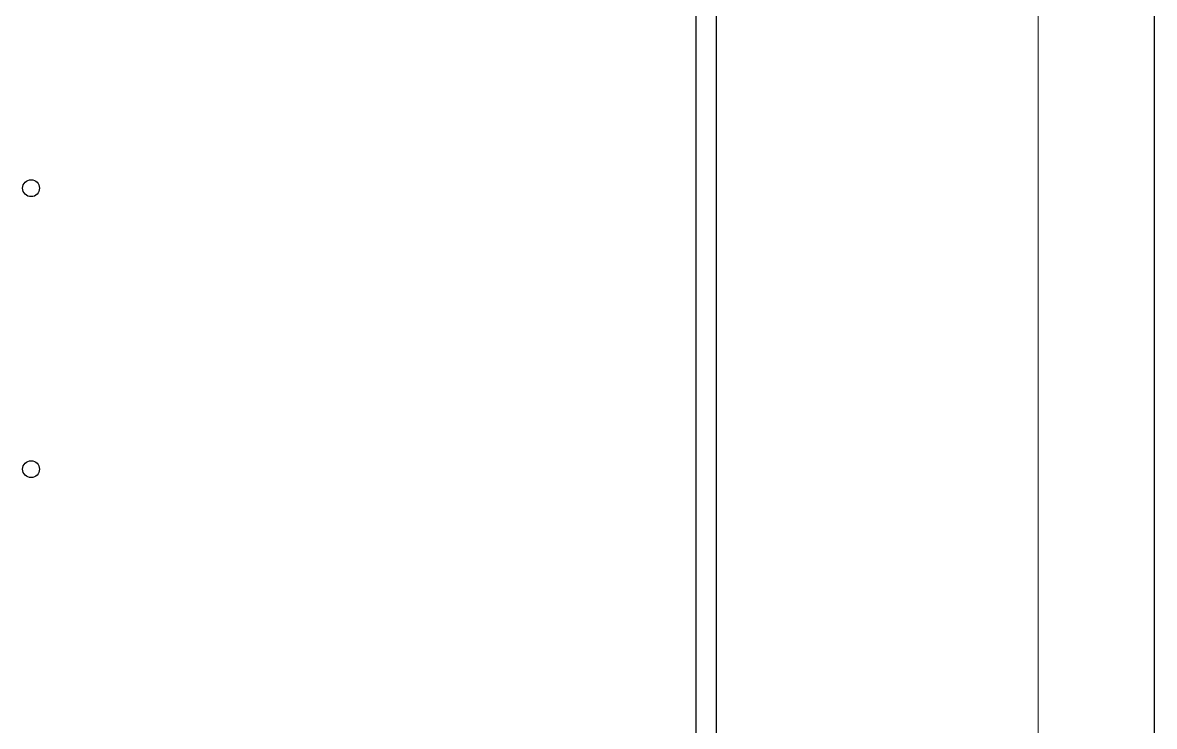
# Model space of a CAD drawing. Extents: x 59521 to 184406, y -1257 to 56672.
# Drawn here: x 63850.1 to 64152.4, y 15313.6 to 15501.4 of the extents above; entities that cross this region are included whole.
import ezdxf

# ---------------------------------------------------------------- set-up
doc = ezdxf.new("R2010")
doc.units = 0
doc.header["$MEASUREMENT"] = 0
doc.layers.get('0').update_dxf_attribs({"linetype": 'CONTINUOUS'})
doc.layers.add('AM_0', color=7, linetype='CONTINUOUS', lineweight=30)
doc.layers.add('CO', color=7, linetype='CONTINUOUS', lineweight=9)

# ---------------------------------------------------------------- blocks, each defined once
blk = doc.blocks.new('hu7888')
at = {"color": 87, "linetype": 'Continuous', "lineweight": 25}
for p, q in [((889.64, 671), (889.64, -117)), ((895.14, 672.4), (895.14, -117.1))]:
    blk.add_line(p, q, dxfattribs=at)
for centre in [(712.14, 586), (712.14, 511)]:
    blk.add_circle(centre, 2.25, dxfattribs=at)

msp = doc.modelspace()

# ---------------------------------------------------------------- linework, layer by layer
at = {"layer": 'AM_0'}
msp.add_lwpolyline([(64000.367, 13472.528), (64152.367, 13472.528), (64152.367, 16132.528), (64000.367, 16132.528)], dxfattribs=at)
at = {"layer": 'CO'}
msp.add_line((64121.367, 16132.528), (64121.367, 13472.532), dxfattribs=at)

# ---------------------------------------------------------------- block references
msp.add_blockref('hu7888', (63140.229, 14871.228))

doc.saveas('drawing.dxf')
